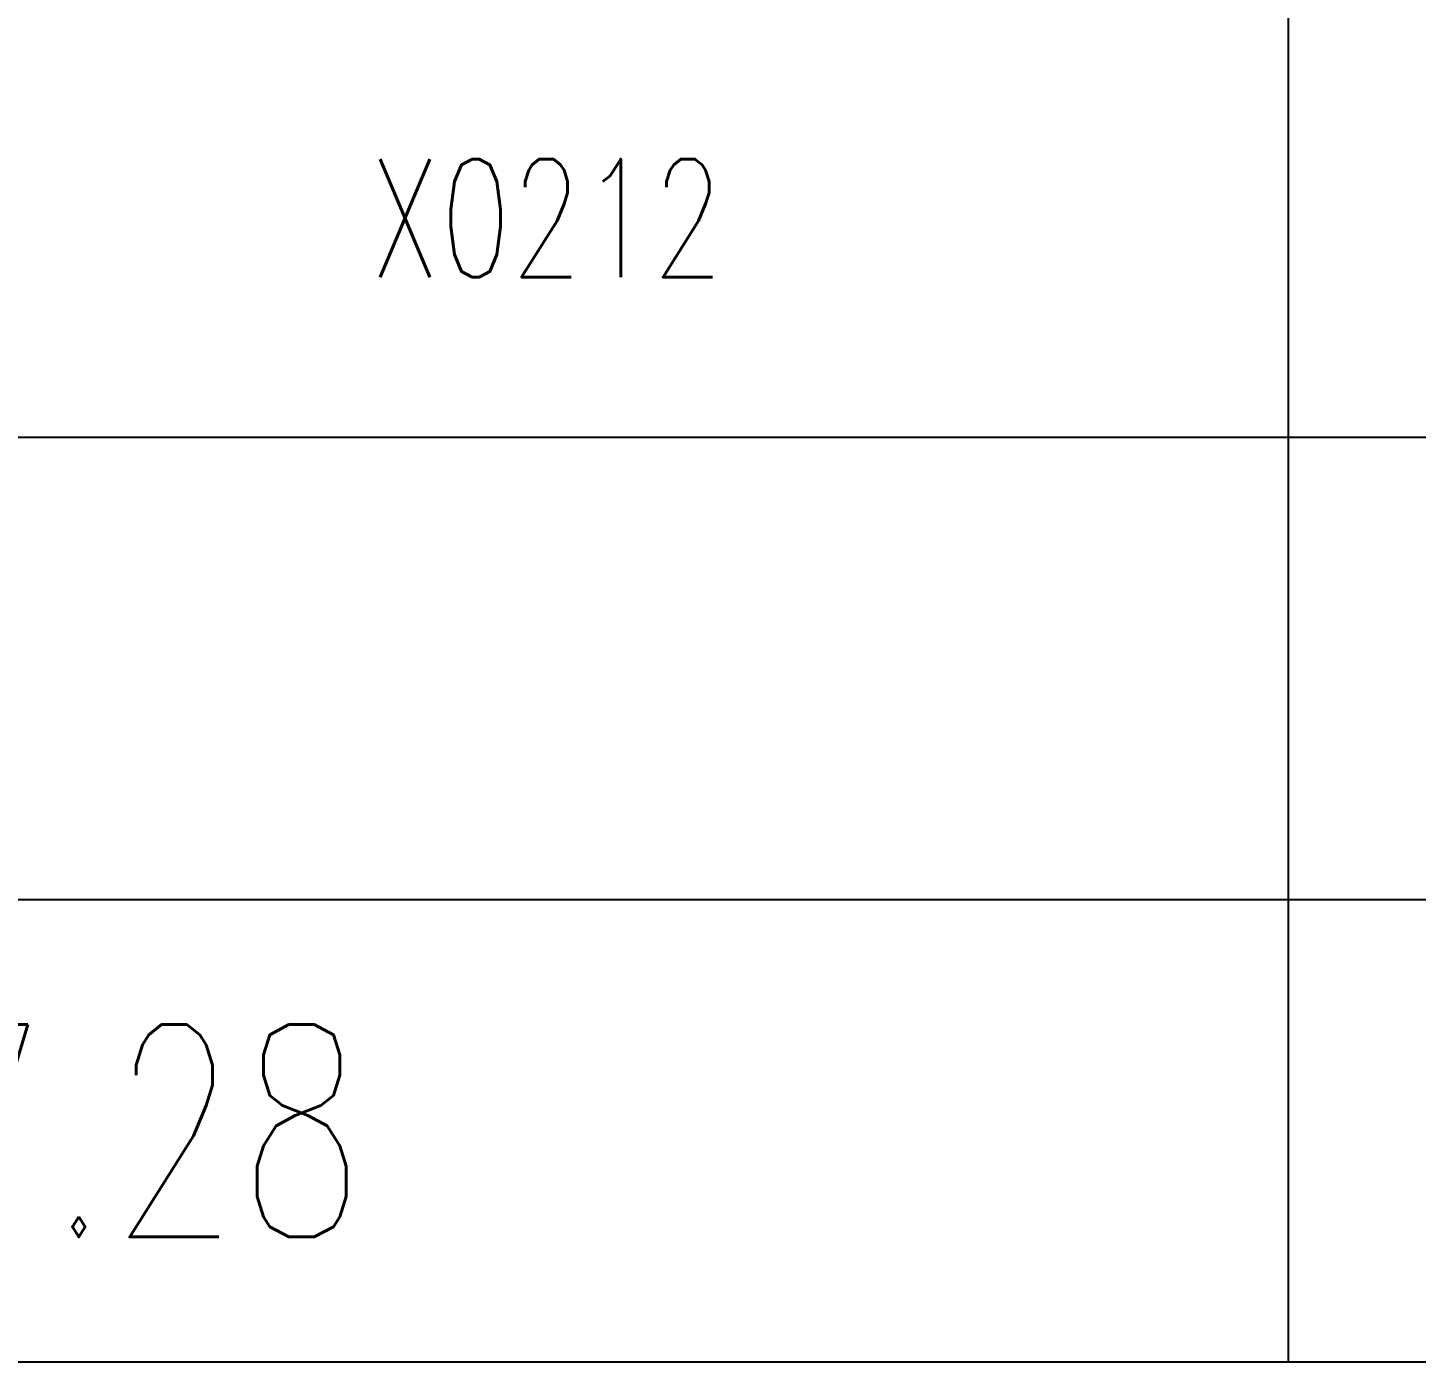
# Model space of a CAD drawing. Header units: millimetres. Extents: x 172649 to 472543, y 238332 to 449264.
# Drawn here: x 277017 to 279120, y 274222 to 276242 of the extents above; entities that cross this region are included whole.
import ezdxf

# ---------------------------------------------------------------- set-up
doc = ezdxf.new("R2010")
doc.units = ezdxf.units.MM
doc.header["$LTSCALE"] = 1000
doc.layers.add('PUB_TEXT', color=7, linetype='Continuous')
doc.styles.add('HZ', font='geditxt.shx', dxfattribs={"width": 0.75, "bigfont": 'hzfs_1.shx'})

msp = doc.modelspace()

# ---------------------------------------------------------------- linework, layer by layer
at = {"color": 2}
for p, q in [((278926.5, 274222), (278926.5, 278222)), ((287926.5, 275622), (270926.5, 275622)), ((287926.5, 274922), (269926.5, 274922))]:
    msp.add_line(p, q, dxfattribs=at)
at = {"color": 7}
msp.add_line((287926.5, 274222), (269926.5, 274222), dxfattribs=at)

# ---------------------------------------------------------------- texts
at = {"layer": 'PUB_TEXT', "style": 'HZ', "width": 0.7}
for s, height, p in [('X0212', 178.56, (277535, 275864.7)), ('2015.07.28', 321.41, (275792.9, 274411.6))]:
    msp.add_text(s, height=height, dxfattribs=at).set_placement(p)

doc.saveas('drawing.dxf')
